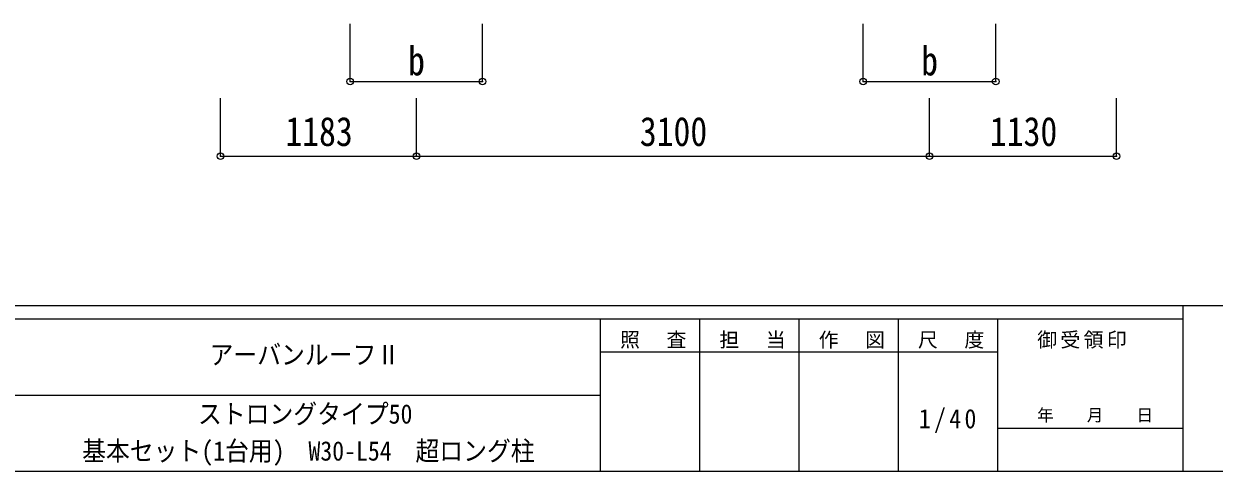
# Model space of a CAD drawing. Units: millimetres at full size, sheet at 1:40. Extents: x -11243 to 11243, y -7760 to 7760.
# Drawn here: x 119 to 7311, y -7760 to -5058 of the extents above; entities that cross this region are included whole.
import ezdxf
from ezdxf.enums import TextEntityAlignment as Align

# ---------------------------------------------------------------- set-up
doc = ezdxf.new("R2010")
doc.units = ezdxf.units.MM
doc.header["$LTSCALE"] = 40
doc.header["$PDMODE"] = 32
doc.header["$PDSIZE"] = 40
doc.layers.add('0-6_OTH_LINE', color=6, linetype='Continuous', lineweight=9)
doc.layers.add('F-0_240', color=7, linetype='Continuous', lineweight=9)
doc.styles.add('ＭＳ ゴシック', font='')
doc.styles.get('ＭＳ ゴシック').set_extended_font_data('MS Gothic')

msp = doc.modelspace()

# ---------------------------------------------------------------- linework, layer by layer
at = {"layer": '0-6_OTH_LINE'}
for p, q in [((2091.07, -5406.74), (2091.07, -5057.74)), ((2891.07, -5406.74), (2891.07, -5057.74)), ((5191.11, -5406.74), (5191.11, -5057.74)), ((5991.11, -5406.74), (5991.11, -5057.74)), ((2091.07, -5406.74), (2891.07, -5406.74)), ((5191.11, -5406.74), (5991.11, -5406.74)), ((1308.11, -5856.74), (1308.11, -5506.74)), ((2491.11, -5856.74), (2491.11, -5506.74)), ((5591.11, -5856.74), (5591.11, -5506.74)), ((6721.11, -5856.74), (6721.11, -5506.74)), ((1308.11, -5856.74), (2491.11, -5856.74)), ((2491.11, -5856.74), (5591.11, -5856.74)), ((5591.11, -5856.74), (6721.11, -5856.74))]:
    msp.add_line(p, q, dxfattribs=at)
for p in [(2091.07, -5406.74), (2891.07, -5406.74), (5191.11, -5406.74), (5991.11, -5406.74), (1308.11, -5856.74), (2491.11, -5856.74), (5591.11, -5856.74), (6721.11, -5856.74)]:
    msp.add_point(p, dxfattribs=at)
at = {"layer": 'F-0_240', "color": 5}
for p, q in [((-11242.74, -6760), (10677.26, -6760)), ((7121.58, -6760), (7121.58, -7760)), ((-11242.74, -6840), (7121.58, -6840)), ((3601.58, -6840), (3601.58, -7760)), ((4201.58, -6840), (4201.58, -7760)), ((4801.58, -6840), (4801.58, -7760)), ((5401.58, -6840), (5401.58, -7760)), ((6001.58, -6840), (6001.58, -7760)), ((3601.58, -7040), (6001.58, -7040)), ((-4598.42, -7300), (3601.58, -7300)), ((6001.58, -7500), (7121.58, -7500)), ((-11242.74, -7760), (10677.26, -7760))]:
    msp.add_line(p, q, dxfattribs=at)

# ---------------------------------------------------------------- texts
at = {"layer": '0-6_OTH_LINE', "color": 7, "style": 'ＭＳ ゴシック', "width": 0.85}
for s, p in [('b', (2441.07, -5421.74)), ('b', (5541.11, -5421.74)), ('1183', (1699.61, -5848.74)), ('3100', (3841.11, -5848.74)), ('1130', (5956.11, -5848.74))]:
    msp.add_text(s, height=176, dxfattribs=at).set_placement(p, align=Align.BOTTOM_LEFT)
at = {"layer": 'F-0_240', "style": 'ＭＳ ゴシック', "width": 0.9}
for s, p in [('アーバンルーフⅡ', (1241.58, -7150)), ('ストロングタイプ50', (1171.58, -7507.84)), ('基本セット(1台用)\u3000W30-L54\u3000超ロング柱', (471.58, -7731.34))]:
    msp.add_text(s, height=117.3, dxfattribs=at).set_placement(p, align=Align.BOTTOM_LEFT)
at = {"layer": 'F-0_240', "style": 'ＭＳ ゴシック'}
msp.add_text('年\u3000\u3000月\u3000\u3000日', height=73.31, dxfattribs=at).set_placement((6241.58, -7480), align=Align.BOTTOM_LEFT)
at = {"layer": 'F-0_240', "attachment_point": 7, "style": 'ＭＳ ゴシック'}
for s, insert, char_height in [('\\T1.17;照\u3000査', (3721.58, -7020), 87.98), ('\\T1.17;担\u3000当', (4321.58, -7020), 87.98), ('\\T1.17;作\u3000図', (4921.58, -7020), 87.98), ('\\T1.17;尺\u3000度', (5521.58, -7020), 87.98), ('\\T1.17;御受領印', (6241.58, -7020), 87.98), ('\\T1.28;\\W0.9;1/40', (5526.58, -7530), 117.3)]:
    msp.add_mtext(s, dxfattribs=dict(at, insert=insert, char_height=char_height))

doc.saveas('drawing.dxf')
